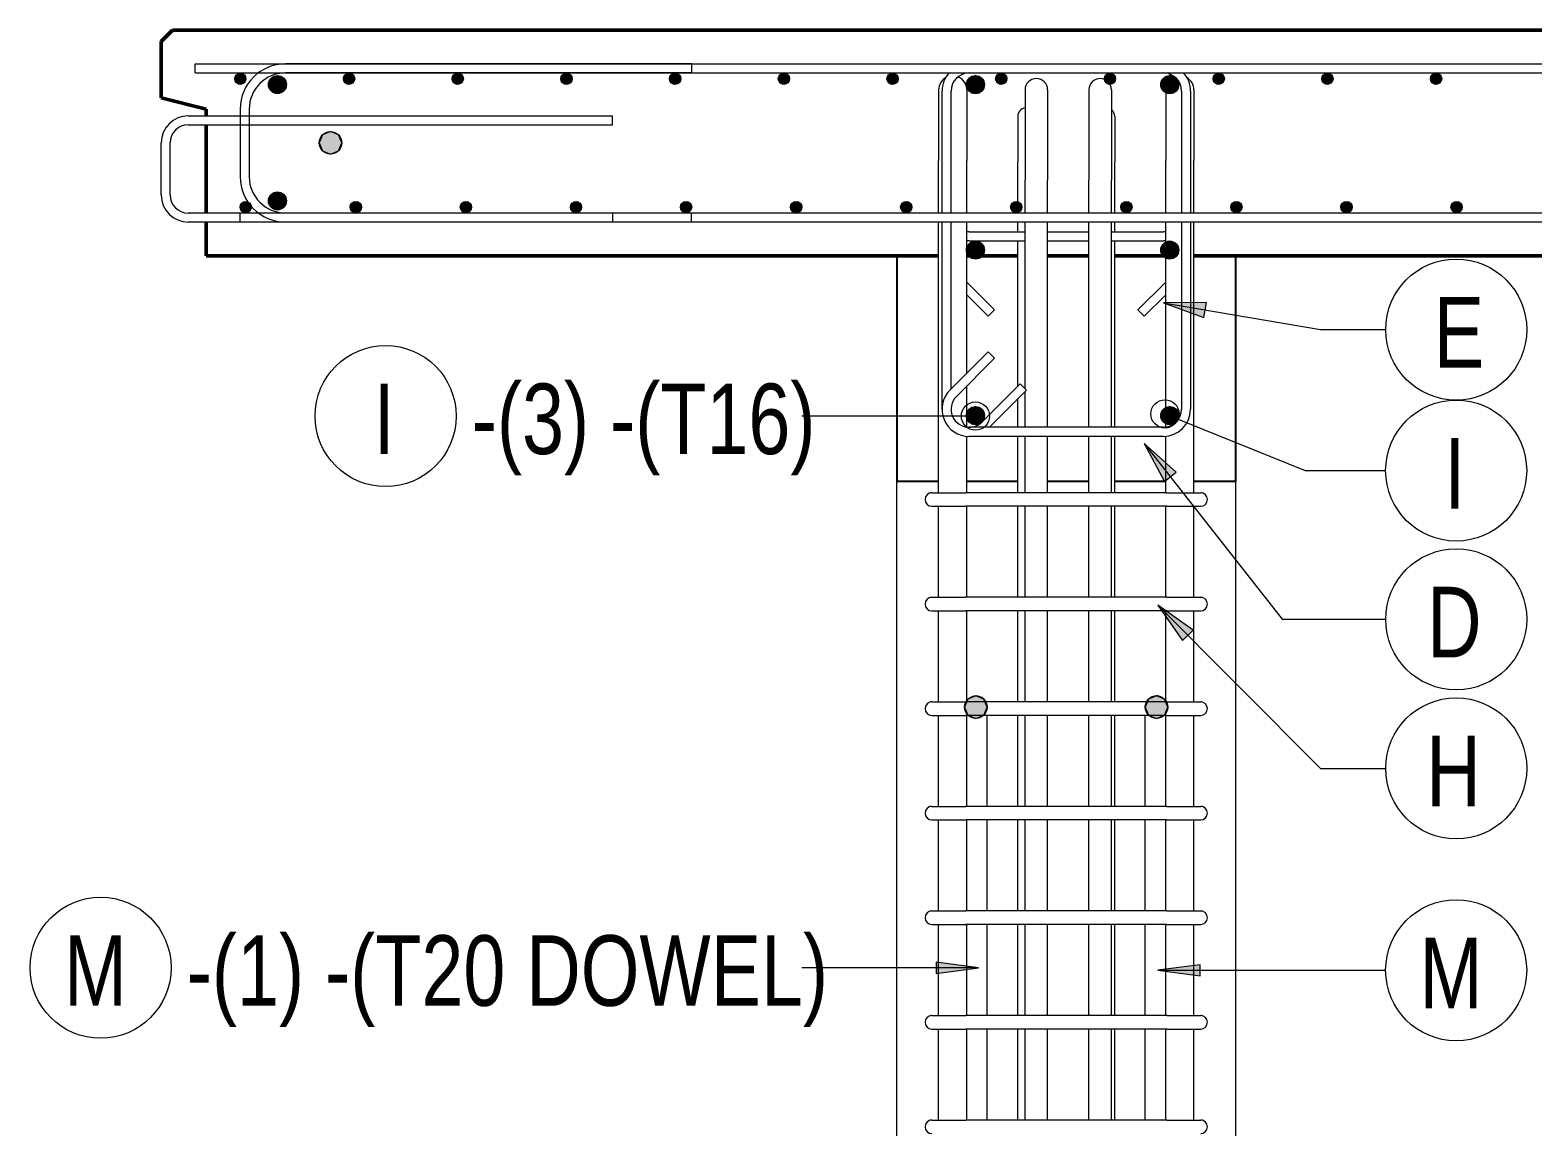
# Model space of a CAD drawing. Header units: millimetres. Extents: x 9013 to 19551, y 11604 to 23400.
# Drawn here: x 13554 to 14886, y 12142 to 13114 of the extents above; entities that cross this region are included whole.
import ezdxf

# ---------------------------------------------------------------- set-up
doc = ezdxf.new("R2010")
doc.units = ezdxf.units.MM
for name, color, linetype, lineweight in [('A-WALL', 113, 'Continuous', 25), ('S-BEAM', 12, 'Continuous', 18), ('S-RBAR', 171, 'Continuous', 18), ('S-RBAR-IDEN', 171, 'Continuous', 9)]:
    doc.layers.add(name, color=color, linetype=linetype, lineweight=lineweight)
doc.styles.add('Nirmala UI Semilight', font='NirmalaS.ttf', dxfattribs={"width": 0.8, "height": 62.5})

# ---------------------------------------------------------------- blocks, each defined once
blk = doc.blocks.new('M_Rebar Tag_rfa MARK - DOT 1 MM-794228-Elevation Top 2')
at = {"layer": 'S-RBAR-IDEN'}
blk.add_circle((11210.2, 12723.5), 62.5, dxfattribs=at)
blk = doc.blocks.new('M_Rebar Tag_rfa Dimension - ARROW-793927-Elevation Top 2')
at = {"layer": 'S-RBAR-IDEN'}
blk.add_circle((12177.3, 12807.6), 62.5, dxfattribs=at)
blk = doc.blocks.new('M_Rebar Tag_rfa MARK - ARROW-794226-Elevation Top 2')
at = {"layer": 'S-RBAR-IDEN'}
blk.add_circle((11210.2, 12280.7), 62.5, dxfattribs=at)

msp = doc.modelspace()

# ---------------------------------------------------------------- hatches: boundary and pattern name
at = {"layer": 'S-RBAR'}
h = msp.add_hatch(color=256, dxfattribs=at)
edge = h.paths.add_edge_path()
edge.add_arc((13740.17726, 13070.70307), 5, 0, 360)
for points in [[(13738.63217, 13065.94779), (13744.22234, 13067.76415), (13744.22234, 13073.642), (13738.63217, 13075.45836), (13735.17726, 13070.70307)], [(13772.99687, 13057.54114), (13779.25152, 13060.55322), (13780.79629, 13067.3213), (13776.46793, 13072.74889), (13769.5258, 13072.74889), (13765.19744, 13067.3213), (13766.74221, 13060.55322)], [(13834.96833, 13065.94779), (13840.5585, 13067.76415), (13840.5585, 13073.642), (13834.96833, 13075.45836), (13831.51342, 13070.70307)], [(13931.30449, 13065.94779), (13936.89466, 13067.76415), (13936.89466, 13073.642), (13931.30449, 13075.45836), (13927.84958, 13070.70307)], [(14027.64066, 13065.94779), (14033.23083, 13067.76415), (14033.23083, 13073.642), (14027.64066, 13075.45836), (14024.18574, 13070.70307)], [(14123.97682, 13065.94779), (14129.56699, 13067.76415), (14129.56699, 13073.642), (14123.97682, 13075.45836), (14120.5219, 13070.70307)], [(14220.31298, 13065.94779), (14225.90315, 13067.76415), (14225.90315, 13073.642), (14220.31298, 13075.45836), (14216.85806, 13070.70307)], [(14316.64914, 13065.94779), (14322.23931, 13067.76415), (14322.23931, 13073.642), (14316.64914, 13075.45836), (14313.19422, 13070.70307)], [(14394.36116, 13058.25293), (14395.12683, 13058.25293), (14399.45519, 13063.68052), (14397.91041, 13070.4486), (14391.65576, 13073.46068), (14385.32383, 13070.10999), (14383.85634, 13063.68052), (14388.18469, 13058.25293)], [(14412.9853, 13065.94779), (14418.57547, 13067.76415), (14418.57547, 13073.642), (14412.9853, 13075.45836), (14409.53038, 13070.70307)], [(14509.32146, 13065.94779), (14514.91163, 13067.76415), (14514.91163, 13073.642), (14509.32146, 13075.45836), (14505.86654, 13070.70307)], [(14560.40041, 13058.25293), (14567.34255, 13058.25293), (14571.6709, 13063.68052), (14570.12613, 13070.4486), (14563.87148, 13073.46068), (14557.61682, 13070.4486), (14556.07205, 13063.68052)], [(14605.65762, 13065.94779), (14611.24779, 13067.76415), (14611.24779, 13073.642), (14605.65762, 13075.45836), (14602.2027, 13070.70307)], [(14701.99378, 13065.94779), (14707.58395, 13067.76415), (14707.58395, 13073.642), (14701.99378, 13075.45836), (14698.53887, 13070.70307)], [(14798.32994, 13065.94779), (14803.92011, 13067.76415), (14803.92011, 13073.642), (14798.32994, 13075.45836), (14794.87503, 13070.70307)], [(13819.99482, 13003.80383), (13827.06589, 13006.73276), (13829.99482, 13013.80383), (13827.06589, 13020.8749), (13819.99482, 13023.80383), (13812.92375, 13020.8749), (13809.99482, 13013.80383), (13812.92375, 13006.73276)], [(13746.54195, 12952.1493), (13749.99687, 12956.90459), (13746.54195, 12961.65987), (13740.95178, 12959.84351), (13740.95178, 12953.96566)], [(13772.99687, 12954.42951), (13779.25152, 12957.44159), (13780.79629, 12964.20968), (13776.46793, 12969.63726), (13769.5258, 12969.63726), (13765.19744, 12964.20968), (13766.74221, 12957.44159)], [(13844.0874, 12952.1493), (13847.54232, 12956.90459), (13844.0874, 12961.65987), (13838.49723, 12959.84351), (13838.49723, 12953.96566)], [(13941.63286, 12952.1493), (13945.08777, 12956.90459), (13941.63286, 12961.65987), (13936.04269, 12959.84351), (13936.04269, 12953.96566)], [(14039.17831, 12952.1493), (14042.63323, 12956.90459), (14039.17831, 12961.65987), (14033.58814, 12959.84351), (14033.58814, 12953.96566)], [(14136.72377, 12952.1493), (14140.17868, 12956.90459), (14136.72377, 12961.65987), (14131.1336, 12959.84351), (14131.1336, 12953.96566)], [(14234.26922, 12952.1493), (14237.72414, 12956.90459), (14234.26922, 12961.65987), (14228.67905, 12959.84351), (14228.67905, 12953.96566)], [(14331.81468, 12952.1493), (14335.26959, 12956.90459), (14331.81468, 12961.65987), (14326.22451, 12959.84351), (14326.22451, 12953.96566)], [(14429.36013, 12952.1493), (14432.81505, 12956.90459), (14429.36013, 12961.65987), (14423.76996, 12959.84351), (14423.76996, 12953.96566)], [(14526.90559, 12952.1493), (14530.3605, 12956.90459), (14526.90559, 12961.65987), (14521.31542, 12959.84351), (14521.31542, 12953.96566)], [(14624.45104, 12952.1493), (14627.90596, 12956.90459), (14624.45104, 12961.65987), (14618.86087, 12959.84351), (14618.86087, 12953.96566)], [(14721.9965, 12952.1493), (14725.45141, 12956.90459), (14721.9965, 12961.65987), (14716.40633, 12959.84351), (14716.40633, 12953.96566)], [(14819.54195, 12952.1493), (14822.99687, 12956.90459), (14819.54195, 12961.65987), (14813.95178, 12959.84351), (14813.95178, 12953.96566)], [(14388.18469, 12911.59608), (14395.12683, 12911.59608), (14399.45519, 12917.02366), (14397.91041, 12923.79175), (14391.65576, 12926.80383), (14385.40111, 12923.79175), (14383.85634, 12917.02366), (14384.24522, 12916.53602)], [(14560.40041, 12911.59608), (14567.34255, 12911.59608), (14571.6709, 12917.02366), (14570.12613, 12923.79175), (14563.87148, 12926.80383), (14557.61682, 12923.79175), (14556.07205, 12917.02366), (14556.46094, 12916.53602)], [(14388.18469, 12764.93922), (14395.12683, 12764.93922), (14399.45519, 12770.36681), (14397.91041, 12777.13489), (14391.65576, 12780.14698), (14385.35282, 12776.92331), (14383.85634, 12770.36681)], [(14560.40041, 12764.93922), (14567.34255, 12764.93922), (14571.6709, 12770.36681), (14570.12613, 12777.13489), (14563.87148, 12780.14698), (14557.56853, 12776.92331), (14556.07205, 12770.36681)], [(14391.99687, 12503.80383), (14399.06793, 12506.73276), (14401.99687, 12513.80383), (14399.06793, 12520.8749), (14391.99687, 12523.80383), (14384.9258, 12520.8749), (14381.99687, 12513.80383), (14384.9258, 12506.73276)], [(14551.99687, 12503.80383), (14559.06793, 12506.73276), (14561.99687, 12513.80383), (14559.06793, 12520.8749), (14551.99687, 12523.80383), (14544.9258, 12520.8749), (14541.99687, 12513.80383), (14544.9258, 12506.73276)]]:
    msp.add_hatch(color=256, dxfattribs=at).paths.add_polyline_path(points)
h = msp.add_hatch(color=256, dxfattribs=at)
edge = h.paths.add_edge_path()
edge.add_arc((13772.99687, 13065.54114), 8, 0, 360)
h = msp.add_hatch(color=256, dxfattribs=at)
edge = h.paths.add_edge_path()
edge.add_arc((13836.51342, 13070.70307), 5, 0, 360)
h = msp.add_hatch(color=256, dxfattribs=at)
edge = h.paths.add_edge_path()
edge.add_arc((13932.84958, 13070.70307), 5, 0, 360)
h = msp.add_hatch(color=256, dxfattribs=at)
edge = h.paths.add_edge_path()
edge.add_arc((14029.18574, 13070.70307), 5, 0, 360)
h = msp.add_hatch(color=256, dxfattribs=at)
edge = h.paths.add_edge_path()
edge.add_arc((14125.5219, 13070.70307), 5, 0, 360)
h = msp.add_hatch(color=256, dxfattribs=at)
edge = h.paths.add_edge_path()
edge.add_arc((14221.85806, 13070.70307), 5, 0, 360)
h = msp.add_hatch(color=256, dxfattribs=at)
edge = h.paths.add_edge_path()
edge.add_arc((14318.19422, 13070.70307), 5, 0, 360)
h = msp.add_hatch(color=256, dxfattribs=at)
edge = h.paths.add_edge_path()
edge.add_arc((14391.65576, 13065.46068), 8, 0, 360)
h = msp.add_hatch(color=256, dxfattribs=at)
edge = h.paths.add_edge_path()
edge.add_arc((14414.53038, 13070.70307), 5, 0, 360)
h = msp.add_hatch(color=256, dxfattribs=at)
edge = h.paths.add_edge_path()
edge.add_arc((14510.86654, 13070.70307), 5, 0, 360)
h = msp.add_hatch(color=256, dxfattribs=at)
edge = h.paths.add_edge_path()
edge.add_arc((14563.87148, 13065.46068), 8, 0, 360)
h = msp.add_hatch(color=256, dxfattribs=at)
edge = h.paths.add_edge_path()
edge.add_arc((14607.2027, 13070.70307), 5, 0, 360)
h = msp.add_hatch(color=256, dxfattribs=at)
edge = h.paths.add_edge_path()
edge.add_arc((14703.53887, 13070.70307), 5, 0, 360)
h = msp.add_hatch(color=256, dxfattribs=at)
edge = h.paths.add_edge_path()
edge.add_arc((14799.87503, 13070.70307), 5, 0, 360)
h = msp.add_hatch(color=256, dxfattribs=at)
edge = h.paths.add_edge_path()
edge.add_arc((13819.99482, 13013.80383), 10, 0, 360)
h = msp.add_hatch(color=256, dxfattribs=at)
edge = h.paths.add_edge_path()
edge.add_arc((13744.99687, 12956.90459), 5, 0, 360)
h = msp.add_hatch(color=256, dxfattribs=at)
edge = h.paths.add_edge_path()
edge.add_arc((13772.99687, 12962.42951), 8, 0, 360)
h = msp.add_hatch(color=256, dxfattribs=at)
edge = h.paths.add_edge_path()
edge.add_arc((13842.54232, 12956.90459), 5, 0, 360)
h = msp.add_hatch(color=256, dxfattribs=at)
edge = h.paths.add_edge_path()
edge.add_arc((13940.08777, 12956.90459), 5, 0, 360)
h = msp.add_hatch(color=256, dxfattribs=at)
edge = h.paths.add_edge_path()
edge.add_arc((14037.63323, 12956.90459), 5, 0, 360)
h = msp.add_hatch(color=256, dxfattribs=at)
edge = h.paths.add_edge_path()
edge.add_arc((14135.17868, 12956.90459), 5, 0, 360)
h = msp.add_hatch(color=256, dxfattribs=at)
edge = h.paths.add_edge_path()
edge.add_arc((14232.72414, 12956.90459), 5, 0, 360)
h = msp.add_hatch(color=256, dxfattribs=at)
edge = h.paths.add_edge_path()
edge.add_arc((14330.26959, 12956.90459), 5, 0, 360)
h = msp.add_hatch(color=256, dxfattribs=at)
edge = h.paths.add_edge_path()
edge.add_arc((14427.81505, 12956.90459), 5, 0, 360)
h = msp.add_hatch(color=256, dxfattribs=at)
edge = h.paths.add_edge_path()
edge.add_arc((14525.3605, 12956.90459), 5, 0, 360)
h = msp.add_hatch(color=256, dxfattribs=at)
edge = h.paths.add_edge_path()
edge.add_arc((14622.90596, 12956.90459), 5, 0, 360)
h = msp.add_hatch(color=256, dxfattribs=at)
edge = h.paths.add_edge_path()
edge.add_arc((14720.45141, 12956.90459), 5, 0, 360)
h = msp.add_hatch(color=256, dxfattribs=at)
edge = h.paths.add_edge_path()
edge.add_arc((14817.99687, 12956.90459), 5, 0, 360)
h = msp.add_hatch(color=256, dxfattribs=at)
edge = h.paths.add_edge_path()
edge.add_arc((14391.65576, 12918.80383), 8, 0, 360)
h = msp.add_hatch(color=256, dxfattribs=at)
edge = h.paths.add_edge_path()
edge.add_arc((14563.87148, 12918.80383), 8, 0, 360)
h = msp.add_hatch(color=256, dxfattribs=at)
edge = h.paths.add_edge_path()
edge.add_arc((14391.65576, 12772.14698), 8, 0, 360)
h = msp.add_hatch(color=256, dxfattribs=at)
edge = h.paths.add_edge_path()
edge.add_arc((14563.87148, 12772.14698), 8, 0, 360)
h = msp.add_hatch(color=256, dxfattribs=at)
edge = h.paths.add_edge_path()
edge.add_arc((14391.99687, 12513.80383), 10, 0, 360)
h = msp.add_hatch(color=256, dxfattribs=at)
edge = h.paths.add_edge_path()
edge.add_arc((14551.99687, 12513.80383), 10, 0, 360)
at = {"layer": 'S-RBAR-IDEN'}
for points in [[(14558.29294, 12872.01614), (14594.16033, 12859.22934), (14596.3706, 12872.26785)], [(14541.09176, 12747.33305), (14559.06364, 12713.76247), (14569.46162, 12721.93377)], [(14553.39082, 12604.08578), (14575.17007, 12572.8506), (14584.53968, 12582.18325)], [(14394.26505, 12282.91851), (14356.76505, 12287.85547), (14356.76505, 12277.98154)], [(14553.39082, 12280.68577), (14590.89082, 12275.7488), (14590.89082, 12285.62274)]]:
    msp.add_hatch(color=256, dxfattribs=at).paths.add_polyline_path(points)

# ---------------------------------------------------------------- linework, layer by layer
at = {"layer": 'A-WALL', "lineweight": 50}
for p, q in [((13680.05872, 13113.80383), (13669.99687, 13103.74198)), ((15915.99428, 13113.80383), (13680.05872, 13113.80383)), ((13669.99687, 13103.74198), (13669.99687, 13053.80383)), ((13669.99687, 13053.80383), (13709.99687, 13043.80383)), ((13709.99687, 13043.80383), (13709.99687, 13037.80383)), ((13709.99687, 13029.80383), (13709.99687, 12951.67529)), ((13709.99687, 12943.67529), (13709.99687, 12913.80383)), ((13709.99687, 12913.80383), (14358.99891, 12913.80383)), ((14383.99891, 12913.80383), (14429.07081, 12913.80383)), ((14455.57287, 12913.80383), (14492.10338, 12913.80383)), ((14515.14272, 12913.80383), (14560.21462, 12913.80383)), ((14585.21462, 12913.80383), (15885.99687, 12913.80383))]:
    msp.add_line(p, q, dxfattribs=at)
at = {"layer": 'A-WALL'}
for p, q in [((14321.99891, 12913.80383), (14321.99891, 12713.80383)), ((14622.21462, 12913.80383), (14622.21462, 12713.80383)), ((14358.99891, 12713.80383), (14321.99891, 12713.80383)), ((14429.07081, 12713.80383), (14383.99891, 12713.80383)), ((14492.10338, 12713.80383), (14455.57287, 12713.80383)), ((14560.21462, 12713.80383), (14515.14272, 12713.80383)), ((14622.21462, 12713.80383), (14585.21462, 12713.80383))]:
    msp.add_line(p, q, dxfattribs=at)
at = {"layer": 'S-BEAM'}
for p, q in [((14321.99891, 11713.80383), (14321.99891, 12713.80383)), ((14358.99891, 12713.80383), (14321.99891, 12713.80383)), ((14429.07081, 12713.80383), (14383.99891, 12713.80383)), ((14492.10338, 12713.80383), (14455.57287, 12713.80383)), ((14560.21462, 12713.80383), (14515.14272, 12713.80383)), ((14622.21462, 12713.80383), (14585.21462, 12713.80383)), ((14622.21462, 12713.80383), (14622.21462, 11713.80383))]:
    msp.add_line(p, q, dxfattribs=at)
at = {"layer": 'S-RBAR'}
for p, q in [((13699.99687, 13083.80383), (15895.99687, 13083.80383)), ((13699.99687, 13075.80383), (13699.99687, 13083.80383)), ((14140.05614, 13083.80383), (13780.05614, 13083.80383)), ((14140.05614, 13083.80383), (14140.05614, 13075.80383)), ((13699.99687, 13075.80383), (15895.99687, 13075.80383)), ((13738.63217, 13075.45836), (13735.17726, 13070.70307)), ((13735.17726, 13070.70307), (13738.63217, 13065.94779)), ((13744.22234, 13073.642), (13738.63217, 13075.45836)), ((13738.63217, 13065.94779), (13744.22234, 13067.76415)), ((13744.22234, 13067.76415), (13744.22234, 13073.642)), ((13769.5258, 13072.74889), (13765.19744, 13067.3213)), ((13765.19744, 13067.3213), (13766.74221, 13060.55322)), ((13776.46793, 13072.74889), (13769.5258, 13072.74889)), ((13780.79629, 13067.3213), (13776.46793, 13072.74889)), ((13779.25152, 13060.55322), (13780.79629, 13067.3213)), ((14140.05614, 13075.80383), (13780.05614, 13075.80383)), ((13834.96833, 13075.45836), (13831.51342, 13070.70307)), ((13831.51342, 13070.70307), (13834.96833, 13065.94779)), ((13840.5585, 13073.642), (13834.96833, 13075.45836)), ((13834.96833, 13065.94779), (13840.5585, 13067.76415)), ((13840.5585, 13067.76415), (13840.5585, 13073.642)), ((13931.30449, 13075.45836), (13927.84958, 13070.70307)), ((13927.84958, 13070.70307), (13931.30449, 13065.94779)), ((13936.89466, 13073.642), (13931.30449, 13075.45836)), ((13931.30449, 13065.94779), (13936.89466, 13067.76415)), ((13936.89466, 13067.76415), (13936.89466, 13073.642)), ((14027.64066, 13075.45836), (14024.18574, 13070.70307)), ((14024.18574, 13070.70307), (14027.64066, 13065.94779)), ((14033.23083, 13073.642), (14027.64066, 13075.45836)), ((14027.64066, 13065.94779), (14033.23083, 13067.76415)), ((14033.23083, 13067.76415), (14033.23083, 13073.642)), ((14123.97682, 13075.45836), (14120.5219, 13070.70307)), ((14120.5219, 13070.70307), (14123.97682, 13065.94779)), ((14129.56699, 13073.642), (14123.97682, 13075.45836)), ((14123.97682, 13065.94779), (14129.56699, 13067.76415)), ((14129.56699, 13067.76415), (14129.56699, 13073.642)), ((14220.31298, 13075.45836), (14216.85806, 13070.70307)), ((14216.85806, 13070.70307), (14220.31298, 13065.94779)), ((14225.90315, 13073.642), (14220.31298, 13075.45836)), ((14220.31298, 13065.94779), (14225.90315, 13067.76415)), ((14225.90315, 13067.76415), (14225.90315, 13073.642)), ((14316.64914, 13075.45836), (14313.19422, 13070.70307)), ((14313.19422, 13070.70307), (14316.64914, 13065.94779)), ((14322.23931, 13073.642), (14316.64914, 13075.45836)), ((14316.64914, 13065.94779), (14322.23931, 13067.76415)), ((14322.23931, 13067.76415), (14322.23931, 13073.642)), ((14385.32383, 13070.10999), (14383.85634, 13063.68052)), ((14391.65576, 13073.46068), (14385.32383, 13070.10999)), ((14397.91041, 13070.4486), (14391.65576, 13073.46068)), ((14399.45519, 13063.68052), (14397.91041, 13070.4486)), ((14412.9853, 13075.45836), (14409.53038, 13070.70307)), ((14409.53038, 13070.70307), (14412.9853, 13065.94779)), ((14418.57547, 13073.642), (14412.9853, 13075.45836)), ((14412.9853, 13065.94779), (14418.57547, 13067.76415)), ((14418.57547, 13067.76415), (14418.57547, 13073.642)), ((14509.32146, 13075.45836), (14505.86654, 13070.70307)), ((14505.86654, 13070.70307), (14509.32146, 13065.94779)), ((14514.91163, 13073.642), (14509.32146, 13075.45836)), ((14509.32146, 13065.94779), (14514.91163, 13067.76415)), ((14514.91163, 13067.76415), (14514.91163, 13073.642)), ((14557.61682, 13070.4486), (14556.07205, 13063.68052)), ((14563.87148, 13073.46068), (14557.61682, 13070.4486)), ((14570.12613, 13070.4486), (14563.87148, 13073.46068)), ((14571.6709, 13063.68052), (14570.12613, 13070.4486)), ((14605.65762, 13075.45836), (14602.2027, 13070.70307)), ((14602.2027, 13070.70307), (14605.65762, 13065.94779)), ((14611.24779, 13073.642), (14605.65762, 13075.45836)), ((14605.65762, 13065.94779), (14611.24779, 13067.76415)), ((14611.24779, 13067.76415), (14611.24779, 13073.642)), ((14701.99378, 13075.45836), (14698.53887, 13070.70307)), ((14698.53887, 13070.70307), (14701.99378, 13065.94779)), ((14707.58395, 13073.642), (14701.99378, 13075.45836)), ((14701.99378, 13065.94779), (14707.58395, 13067.76415)), ((14707.58395, 13067.76415), (14707.58395, 13073.642)), ((14798.32994, 13075.45836), (14794.87503, 13070.70307)), ((14794.87503, 13070.70307), (14798.32994, 13065.94779)), ((14803.92011, 13073.642), (14798.32994, 13075.45836)), ((14798.32994, 13065.94779), (14803.92011, 13067.76415)), ((14803.92011, 13067.76415), (14803.92011, 13073.642)), ((13766.74221, 13060.55322), (13772.99687, 13057.54114)), ((13772.99687, 13057.54114), (13779.25152, 13060.55322)), ((14358.99891, 13060.80383), (14358.99891, 12998.30383)), ((14361.99891, 12951.80383), (14361.99891, 13059.80383)), ((14369.99891, 12951.80383), (14369.99891, 13059.80383)), ((14383.85634, 13063.68052), (14388.18469, 13058.25293)), ((14383.99891, 13060.80383), (14383.99891, 12998.30383)), ((14388.18469, 13058.25293), (14394.36116, 13058.25293)), ((14394.36116, 13058.25293), (14395.12683, 13058.25293)), ((14395.12683, 13058.25293), (14399.45519, 13063.68052)), ((14435.57287, 13060.80383), (14435.57287, 12980.80383)), ((14455.57287, 13060.80383), (14455.57287, 12980.80383)), ((14492.10338, 13060.80383), (14492.10338, 12980.80383)), ((14512.10338, 13060.80383), (14512.10338, 12980.80383)), ((14556.07205, 13063.68052), (14560.40041, 13058.25293)), ((14560.21462, 13060.80383), (14560.21462, 12998.30383)), ((14560.40041, 13058.25293), (14567.34255, 13058.25293)), ((14567.34255, 13058.25293), (14571.6709, 13063.68052)), ((14574.21462, 13059.80383), (14574.21462, 12951.80383)), ((14582.21462, 13059.80383), (14582.21462, 12951.80383)), ((14585.21462, 13060.80383), (14585.21462, 12998.30383)), ((13740.05614, 13043.80383), (13740.05614, 12983.80383)), ((13748.05614, 13043.80383), (13748.05614, 12983.80383)), ((13693.99482, 13037.80383), (14069.99482, 13037.80383)), ((13693.99482, 13029.80383), (14069.99482, 13029.80383)), ((14069.99482, 13029.80383), (14069.99482, 13037.80383)), ((14429.07081, 13037.12832), (14429.07081, 12997.12832)), ((14515.14272, 13037.12832), (14515.14272, 12997.12832)), ((13669.99482, 12967.67529), (13669.99482, 13013.80383)), ((13677.99482, 12967.67529), (13677.99482, 13013.80383)), ((13812.92375, 13020.8749), (13809.99482, 13013.80383)), ((13809.99482, 13013.80383), (13812.92375, 13006.73276)), ((13819.99482, 13023.80383), (13812.92375, 13020.8749)), ((13827.06589, 13020.8749), (13819.99482, 13023.80383)), ((13829.99482, 13013.80383), (13827.06589, 13020.8749)), ((13827.06589, 13006.73276), (13829.99482, 13013.80383)), ((13812.92375, 13006.73276), (13819.99482, 13003.80383)), ((13819.99482, 13003.80383), (13827.06589, 13006.73276)), ((14358.99891, 12951.80383), (14358.99891, 12998.30383)), ((14383.99891, 12951.80383), (14383.99891, 12998.30383)), ((14429.07081, 12951.80383), (14429.07081, 12997.12832)), ((14515.14272, 12951.80383), (14515.14272, 12997.12832)), ((14560.21462, 12951.80383), (14560.21462, 12998.30383)), ((14585.21462, 12951.80383), (14585.21462, 12998.30383)), ((14435.57287, 12951.80383), (14435.57287, 12980.80383)), ((14455.57287, 12951.80383), (14455.57287, 12980.80383)), ((14492.10338, 12951.80383), (14492.10338, 12980.80383)), ((14512.10338, 12951.80383), (14512.10338, 12980.80383)), ((13746.54195, 12961.65987), (13740.95178, 12959.84351)), ((13740.95178, 12959.84351), (13740.95178, 12953.96566)), ((13749.99687, 12956.90459), (13746.54195, 12961.65987)), ((13769.5258, 12969.63726), (13765.19744, 12964.20968)), ((13765.19744, 12964.20968), (13766.74221, 12957.44159)), ((13776.46793, 12969.63726), (13769.5258, 12969.63726)), ((13780.79629, 12964.20968), (13776.46793, 12969.63726)), ((13779.25152, 12957.44159), (13780.79629, 12964.20968)), ((13844.0874, 12961.65987), (13838.49723, 12959.84351)), ((13838.49723, 12959.84351), (13838.49723, 12953.96566)), ((13847.54232, 12956.90459), (13844.0874, 12961.65987)), ((13941.63286, 12961.65987), (13936.04269, 12959.84351)), ((13936.04269, 12959.84351), (13936.04269, 12953.96566)), ((13945.08777, 12956.90459), (13941.63286, 12961.65987)), ((14039.17831, 12961.65987), (14033.58814, 12959.84351)), ((14033.58814, 12959.84351), (14033.58814, 12953.96566)), ((14042.63323, 12956.90459), (14039.17831, 12961.65987)), ((14136.72377, 12961.65987), (14131.1336, 12959.84351)), ((14131.1336, 12959.84351), (14131.1336, 12953.96566)), ((14140.17868, 12956.90459), (14136.72377, 12961.65987)), ((14234.26922, 12961.65987), (14228.67905, 12959.84351)), ((14228.67905, 12959.84351), (14228.67905, 12953.96566)), ((14237.72414, 12956.90459), (14234.26922, 12961.65987)), ((14331.81468, 12961.65987), (14326.22451, 12959.84351)), ((14326.22451, 12959.84351), (14326.22451, 12953.96566)), ((14335.26959, 12956.90459), (14331.81468, 12961.65987)), ((14429.36013, 12961.65987), (14423.76996, 12959.84351)), ((14423.76996, 12959.84351), (14423.76996, 12953.96566)), ((14432.81505, 12956.90459), (14429.36013, 12961.65987)), ((14526.90559, 12961.65987), (14521.31542, 12959.84351)), ((14521.31542, 12959.84351), (14521.31542, 12953.96566)), ((14530.3605, 12956.90459), (14526.90559, 12961.65987)), ((14624.45104, 12961.65987), (14618.86087, 12959.84351)), ((14618.86087, 12959.84351), (14618.86087, 12953.96566)), ((14627.90596, 12956.90459), (14624.45104, 12961.65987)), ((14721.9965, 12961.65987), (14716.40633, 12959.84351)), ((14716.40633, 12959.84351), (14716.40633, 12953.96566)), ((14725.45141, 12956.90459), (14721.9965, 12961.65987)), ((14819.54195, 12961.65987), (14813.95178, 12959.84351)), ((14813.95178, 12959.84351), (14813.95178, 12953.96566)), ((14822.99687, 12956.90459), (14819.54195, 12961.65987)), ((14069.99482, 12951.67529), (13693.99482, 12951.67529)), ((13739.99687, 12951.80383), (15895.99687, 12951.80383)), ((13739.99687, 12943.80383), (13739.99687, 12951.80383)), ((13740.95178, 12953.96566), (13746.54195, 12952.1493)), ((13746.54195, 12952.1493), (13749.99687, 12956.90459)), ((13766.74221, 12957.44159), (13772.99687, 12954.42951)), ((13772.99687, 12954.42951), (13779.25152, 12957.44159)), ((13780.05614, 12951.80383), (14140.05614, 12951.80383)), ((13838.49723, 12953.96566), (13844.0874, 12952.1493)), ((13844.0874, 12952.1493), (13847.54232, 12956.90459)), ((13936.04269, 12953.96566), (13941.63286, 12952.1493)), ((13941.63286, 12952.1493), (13945.08777, 12956.90459)), ((14033.58814, 12953.96566), (14039.17831, 12952.1493)), ((14039.17831, 12952.1493), (14042.63323, 12956.90459)), ((14069.99482, 12951.67529), (14069.99482, 12943.67529)), ((14131.1336, 12953.96566), (14136.72377, 12952.1493)), ((14136.72377, 12952.1493), (14140.17868, 12956.90459)), ((14140.05614, 12943.80383), (14140.05614, 12951.80383)), ((14228.67905, 12953.96566), (14234.26922, 12952.1493)), ((14234.26922, 12952.1493), (14237.72414, 12956.90459)), ((14326.22451, 12953.96566), (14331.81468, 12952.1493)), ((14331.81468, 12952.1493), (14335.26959, 12956.90459)), ((14423.76996, 12953.96566), (14429.36013, 12952.1493)), ((14429.36013, 12952.1493), (14432.81505, 12956.90459)), ((14521.31542, 12953.96566), (14526.90559, 12952.1493)), ((14526.90559, 12952.1493), (14530.3605, 12956.90459)), ((14618.86087, 12953.96566), (14624.45104, 12952.1493)), ((14624.45104, 12952.1493), (14627.90596, 12956.90459)), ((14716.40633, 12953.96566), (14721.9965, 12952.1493)), ((14721.9965, 12952.1493), (14725.45141, 12956.90459)), ((14813.95178, 12953.96566), (14819.54195, 12952.1493)), ((14819.54195, 12952.1493), (14822.99687, 12956.90459)), ((14069.99482, 12943.67529), (13693.99482, 12943.67529)), ((13739.99687, 12943.80383), (15895.99687, 12943.80383)), ((13780.05614, 12943.80383), (14140.05614, 12943.80383)), ((14358.99891, 12703.80383), (14358.99891, 12943.80383)), ((14361.99891, 12777.80383), (14361.99891, 12943.80383)), ((14369.99891, 12795.74496), (14369.99891, 12943.80383)), ((14383.99891, 12809.74496), (14383.99891, 12943.80383)), ((14385.99891, 12935.1048), (14435.57287, 12935.1048)), ((14429.07081, 12935.1048), (14429.07081, 12943.80383)), ((14435.57287, 12796.11212), (14435.57287, 12943.80383)), ((14455.57287, 12761.80383), (14455.57287, 12943.80383)), ((14455.57287, 12935.1048), (14492.10338, 12935.1048)), ((14492.10338, 12761.80383), (14492.10338, 12943.80383)), ((14512.10338, 12761.80383), (14512.10338, 12943.80383)), ((14512.10338, 12935.1048), (14558.21462, 12935.1048)), ((14515.14272, 12935.1048), (14515.14272, 12943.80383)), ((14560.21462, 12762.06714), (14560.21462, 12943.80383)), ((14574.21462, 12943.80383), (14574.21462, 12777.80383)), ((14582.21462, 12943.80383), (14582.21462, 12777.80383)), ((14585.21462, 12703.80383), (14585.21462, 12943.80383)), ((14385.40111, 12923.79175), (14383.85634, 12917.02366)), ((14391.65576, 12926.80383), (14385.40111, 12923.79175)), ((14385.99891, 12927.1048), (14435.57287, 12927.1048)), ((14397.91041, 12923.79175), (14391.65576, 12926.80383)), ((14399.45519, 12917.02366), (14397.91041, 12923.79175)), ((14429.07081, 12798.24832), (14429.07081, 12927.1048)), ((14455.57287, 12927.1048), (14492.10338, 12927.1048)), ((14512.10338, 12927.1048), (14558.21462, 12927.1048)), ((14515.14272, 12761.80383), (14515.14272, 12927.1048)), ((14557.61682, 12923.79175), (14556.07205, 12917.02366)), ((14563.87148, 12926.80383), (14557.61682, 12923.79175)), ((14570.12613, 12923.79175), (14563.87148, 12926.80383)), ((14571.6709, 12917.02366), (14570.12613, 12923.79175)), ((14383.85634, 12917.02366), (14384.24522, 12916.53602)), ((14384.24522, 12916.53602), (14388.18469, 12911.59608)), ((14388.18469, 12911.59608), (14395.12683, 12911.59608)), ((14395.12683, 12911.59608), (14399.45519, 12917.02366)), ((14556.07205, 12917.02366), (14556.46094, 12916.53602)), ((14556.46094, 12916.53602), (14560.40041, 12911.59608)), ((14560.40041, 12911.59608), (14567.34255, 12911.59608)), ((14567.34255, 12911.59608), (14571.6709, 12917.02366)), ((14408.62633, 12865.84996), (14383.99891, 12890.47738)), ((14402.96947, 12860.19311), (14383.99891, 12879.16367)), ((14560.21462, 12890.47738), (14535.58721, 12865.84996)), ((14560.21462, 12879.16367), (14541.24406, 12860.19311)), ((14408.62633, 12865.84996), (14402.96947, 12860.19311)), ((14535.58721, 12865.84996), (14541.24406, 12860.19311)), ((14369.02835, 12794.77439), (14402.96947, 12828.71552)), ((14408.62633, 12823.05866), (14402.96947, 12828.71552)), ((14374.6852, 12789.11754), (14408.62633, 12823.05866)), ((14431.25374, 12800.43125), (14397.31262, 12766.49012)), ((14431.25374, 12800.43125), (14436.9106, 12794.77439)), ((14383.99891, 12762.06714), (14383.99891, 12798.43125)), ((14436.9106, 12794.77439), (14403.94003, 12761.80383)), ((14429.07081, 12761.80383), (14429.07081, 12786.93461)), ((14435.57287, 12761.80383), (14435.57287, 12793.43667)), ((14385.35282, 12776.92331), (14383.85634, 12770.36681)), ((14391.65576, 12780.14698), (14385.35282, 12776.92331)), ((14397.91041, 12777.13489), (14391.65576, 12780.14698)), ((14399.45519, 12770.36681), (14397.91041, 12777.13489)), ((14557.56853, 12776.92331), (14556.07205, 12770.36681)), ((14563.87148, 12780.14698), (14557.56853, 12776.92331)), ((14570.12613, 12777.13489), (14563.87148, 12780.14698)), ((14571.6709, 12770.36681), (14570.12613, 12777.13489)), ((14383.85634, 12770.36681), (14388.18469, 12764.93922)), ((14558.21462, 12761.80383), (14385.99891, 12761.80383)), ((14388.18469, 12764.93922), (14395.12683, 12764.93922)), ((14395.12683, 12764.93922), (14399.45519, 12770.36681)), ((14556.07205, 12770.36681), (14560.40041, 12764.93922)), ((14560.40041, 12764.93922), (14567.34255, 12764.93922)), ((14567.34255, 12764.93922), (14571.6709, 12770.36681)), ((14383.99891, 12703.80383), (14383.99891, 12754.06714)), ((14558.21462, 12753.80383), (14385.99891, 12753.80383)), ((14429.07081, 12703.80383), (14429.07081, 12753.80383)), ((14435.57287, 12703.80383), (14435.57287, 12753.80383)), ((14455.57287, 12703.80383), (14455.57287, 12753.80383)), ((14492.10338, 12703.80383), (14492.10338, 12753.80383)), ((14512.10338, 12703.80383), (14512.10338, 12753.80383)), ((14515.14272, 12703.80383), (14515.14272, 12753.80383)), ((14560.21462, 12703.80383), (14560.21462, 12754.06714)), ((14352.99891, 12703.80383), (14354.02113, 12703.80383)), ((14354.2907, 12703.80383), (14355.04016, 12703.80383)), ((14355.03719, 12703.80383), (14357.56733, 12703.80383)), ((14357.55827, 12703.80383), (14359.44371, 12703.80383)), ((14359.4351, 12703.80383), (14361.7857, 12703.80383)), ((14361.7857, 12703.80383), (14362.64751, 12703.80383)), ((14362.6223, 12703.80383), (14381.83825, 12703.80383)), ((14381.80394, 12703.80383), (14382.99891, 12703.80383)), ((14561.21462, 12703.80383), (14382.99891, 12703.80383)), ((14561.21462, 12703.80383), (14591.21462, 12703.80383)), ((14352.99891, 12691.80383), (14354.02113, 12691.80383)), ((14354.2907, 12691.80383), (14355.04016, 12691.80383)), ((14355.03719, 12691.80383), (14357.56733, 12691.80383)), ((14357.55827, 12691.80383), (14359.44371, 12691.80383)), ((14358.99891, 12611.16897), (14358.99891, 12691.80383)), ((14359.4351, 12691.80383), (14362.95903, 12691.80383)), ((14362.94403, 12691.80383), (14365.64614, 12691.80383)), ((14365.6314, 12691.80383), (14369.93541, 12691.80383)), ((14369.91712, 12691.80383), (14372.93876, 12691.80383)), ((14372.90881, 12691.80383), (14377.98263, 12691.80383)), ((14377.96481, 12691.80383), (14381.40325, 12691.80383)), ((14381.38312, 12691.80383), (14382.99891, 12691.80383)), ((14561.21462, 12691.80383), (14382.99891, 12691.80383)), ((14383.99891, 12611.16897), (14383.99891, 12691.80383)), ((14429.07081, 12611.16897), (14429.07081, 12691.80383)), ((14435.57287, 12611.16897), (14435.57287, 12691.80383)), ((14455.57287, 12611.16897), (14455.57287, 12691.80383)), ((14492.10338, 12611.16897), (14492.10338, 12691.80383)), ((14512.10338, 12611.16897), (14512.10338, 12691.80383)), ((14515.14272, 12611.16897), (14515.14272, 12691.80383)), ((14560.21462, 12611.16897), (14560.21462, 12691.80383)), ((14561.21462, 12691.80383), (14591.21462, 12691.80383)), ((14585.21462, 12611.16897), (14585.21462, 12691.80383)), ((14352.99891, 12611.16897), (14354.02113, 12611.16897)), ((14354.2907, 12611.16897), (14355.04016, 12611.16897)), ((14355.03719, 12611.16897), (14357.56733, 12611.16897)), ((14357.55827, 12611.16897), (14359.44371, 12611.16897)), ((14359.4351, 12611.16897), (14361.7857, 12611.16897)), ((14361.7857, 12611.16897), (14362.64751, 12611.16897)), ((14362.6223, 12611.16897), (14381.83825, 12611.16897)), ((14381.80394, 12611.16897), (14382.99891, 12611.16897)), ((14561.21462, 12611.16897), (14382.99891, 12611.16897)), ((14561.21462, 12611.16897), (14591.21462, 12611.16897)), ((14352.99891, 12599.16897), (14354.02113, 12599.16897)), ((14354.2907, 12599.16897), (14355.04016, 12599.16897)), ((14355.03719, 12599.16897), (14357.56733, 12599.16897)), ((14357.55827, 12599.16897), (14359.44371, 12599.16897)), ((14358.99891, 12518.5341), (14358.99891, 12599.16897)), ((14359.4351, 12599.16897), (14362.95903, 12599.16897)), ((14362.94403, 12599.16897), (14365.64614, 12599.16897)), ((14365.6314, 12599.16897), (14369.93541, 12599.16897)), ((14369.91712, 12599.16897), (14372.93876, 12599.16897)), ((14372.90881, 12599.16897), (14377.98263, 12599.16897)), ((14377.96481, 12599.16897), (14381.40325, 12599.16897)), ((14381.38312, 12599.16897), (14382.99891, 12599.16897)), ((14561.21462, 12599.16897), (14382.99891, 12599.16897)), ((14383.99891, 12518.5341), (14383.99891, 12599.16897)), ((14429.07081, 12518.5341), (14429.07081, 12599.16897)), ((14435.57287, 12518.5341), (14435.57287, 12599.16897)), ((14455.57287, 12518.5341), (14455.57287, 12599.16897)), ((14492.10338, 12518.5341), (14492.10338, 12599.16897)), ((14512.10338, 12518.5341), (14512.10338, 12599.16897)), ((14515.14272, 12518.5341), (14515.14272, 12599.16897)), ((14560.21462, 12518.5341), (14560.21462, 12599.16897)), ((14561.21462, 12599.16897), (14591.21462, 12599.16897)), ((14585.21462, 12518.5341), (14585.21462, 12599.16897)), ((14384.9258, 12520.8749), (14381.99687, 12513.80383)), ((14391.99687, 12523.80383), (14384.9258, 12520.8749)), ((14399.06793, 12520.8749), (14391.99687, 12523.80383)), ((14401.99687, 12513.80383), (14399.06793, 12520.8749)), ((14544.9258, 12520.8749), (14541.99687, 12513.80383)), ((14551.99687, 12523.80383), (14544.9258, 12520.8749)), ((14559.06793, 12520.8749), (14551.99687, 12523.80383)), ((14561.99687, 12513.80383), (14559.06793, 12520.8749)), ((14352.99891, 12518.5341), (14354.02113, 12518.5341)), ((14352.99891, 12506.5341), (14354.02113, 12506.5341)), ((14354.2907, 12518.5341), (14355.04016, 12518.5341)), ((14354.2907, 12506.5341), (14355.04016, 12506.5341)), ((14355.03719, 12518.5341), (14357.56733, 12518.5341)), ((14355.03719, 12506.5341), (14357.56733, 12506.5341)), ((14357.55827, 12518.5341), (14359.44371, 12518.5341)), ((14357.55827, 12506.5341), (14359.44371, 12506.5341)), ((14358.99891, 12425.89924), (14358.99891, 12506.5341)), ((14359.4351, 12518.5341), (14361.7857, 12518.5341)), ((14359.4351, 12506.5341), (14362.95903, 12506.5341)), ((14361.7857, 12518.5341), (14362.64751, 12518.5341)), ((14362.6223, 12518.5341), (14381.83825, 12518.5341)), ((14362.94403, 12506.5341), (14365.64614, 12506.5341)), ((14365.6314, 12506.5341), (14369.93541, 12506.5341)), ((14369.91712, 12506.5341), (14372.93876, 12506.5341)), ((14372.90881, 12506.5341), (14377.98263, 12506.5341)), ((14377.96481, 12506.5341), (14381.40325, 12506.5341)), ((14381.38312, 12506.5341), (14382.99891, 12506.5341)), ((14381.80394, 12518.5341), (14382.99891, 12518.5341)), ((14381.99687, 12513.80383), (14384.9258, 12506.73276)), ((14561.21462, 12518.5341), (14382.99891, 12518.5341)), ((14561.21462, 12506.5341), (14382.99891, 12506.5341)), ((14383.99891, 12425.89924), (14383.99891, 12506.5341)), ((14384.9258, 12506.73276), (14391.99687, 12503.80383)), ((14391.99687, 12503.80383), (14399.06793, 12506.73276)), ((14399.06793, 12506.73276), (14401.99687, 12513.80383)), ((14401.99687, 12433.80383), (14401.99687, 12506.7185)), ((14429.07081, 12425.89924), (14429.07081, 12506.5341)), ((14435.57287, 12425.89924), (14435.57287, 12506.5341)), ((14455.57287, 12425.89924), (14455.57287, 12506.5341)), ((14492.10338, 12425.89924), (14492.10338, 12506.5341)), ((14512.10338, 12425.89924), (14512.10338, 12506.5341)), ((14515.14272, 12425.89924), (14515.14272, 12506.5341)), ((14541.99687, 12513.80383), (14544.9258, 12506.73276)), ((14541.99687, 12433.80383), (14541.99687, 12506.7185)), ((14544.9258, 12506.73276), (14551.99687, 12503.80383)), ((14551.99687, 12503.80383), (14559.06793, 12506.73276)), ((14559.06793, 12506.73276), (14561.99687, 12513.80383)), ((14560.21462, 12425.89924), (14560.21462, 12506.5341)), ((14561.21462, 12518.5341), (14591.21462, 12518.5341)), ((14561.21462, 12506.5341), (14591.21462, 12506.5341)), ((14585.21462, 12425.89924), (14585.21462, 12506.5341)), ((14401.99687, 12425.89924), (14401.99687, 12433.80383)), ((14541.99687, 12425.89924), (14541.99687, 12433.80383)), ((14352.99891, 12425.89924), (14354.02113, 12425.89924)), ((14352.99891, 12413.89924), (14354.02113, 12413.89924)), ((14354.2907, 12425.89924), (14355.04016, 12425.89924)), ((14354.2907, 12413.89924), (14355.04016, 12413.89924)), ((14355.03719, 12425.89924), (14357.56733, 12425.89924)), ((14355.03719, 12413.89924), (14357.56733, 12413.89924)), ((14357.55827, 12425.89924), (14359.44371, 12425.89924)), ((14357.55827, 12413.89924), (14359.44371, 12413.89924)), ((14358.99891, 12333.26437), (14358.99891, 12413.89924)), ((14359.4351, 12425.89924), (14361.7857, 12425.89924)), ((14359.4351, 12413.89924), (14362.95903, 12413.89924)), ((14361.7857, 12425.89924), (14362.64751, 12425.89924)), ((14362.6223, 12425.89924), (14381.83825, 12425.89924)), ((14362.94403, 12413.89924), (14365.64614, 12413.89924)), ((14365.6314, 12413.89924), (14369.93541, 12413.89924)), ((14369.91712, 12413.89924), (14372.93876, 12413.89924)), ((14372.90881, 12413.89924), (14377.98263, 12413.89924)), ((14377.96481, 12413.89924), (14381.40325, 12413.89924)), ((14381.38312, 12413.89924), (14382.99891, 12413.89924)), ((14381.80394, 12425.89924), (14382.99891, 12425.89924)), ((14561.21462, 12425.89924), (14382.99891, 12425.89924)), ((14561.21462, 12413.89924), (14382.99891, 12413.89924)), ((14383.99891, 12333.26437), (14383.99891, 12413.89924)), ((14401.99687, 12333.26437), (14401.99687, 12413.89924)), ((14429.07081, 12333.26437), (14429.07081, 12413.89924)), ((14435.57287, 12333.26437), (14435.57287, 12413.89924)), ((14455.57287, 12333.26437), (14455.57287, 12413.89924)), ((14492.10338, 12333.26437), (14492.10338, 12413.89924)), ((14512.10338, 12333.26437), (14512.10338, 12413.89924)), ((14515.14272, 12333.26437), (14515.14272, 12413.89924)), ((14541.99687, 12333.26437), (14541.99687, 12413.89924)), ((14560.21462, 12333.26437), (14560.21462, 12413.89924)), ((14561.21462, 12425.89924), (14591.21462, 12425.89924)), ((14561.21462, 12413.89924), (14591.21462, 12413.89924)), ((14585.21462, 12333.26437), (14585.21462, 12413.89924)), ((14352.99891, 12333.26437), (14354.02113, 12333.26437)), ((14354.2907, 12333.26437), (14355.04016, 12333.26437)), ((14355.03719, 12333.26437), (14357.56733, 12333.26437)), ((14357.55827, 12333.26437), (14359.44371, 12333.26437)), ((14359.4351, 12333.26437), (14361.7857, 12333.26437)), ((14361.7857, 12333.26437), (14362.64751, 12333.26437)), ((14362.6223, 12333.26437), (14381.83825, 12333.26437)), ((14381.80394, 12333.26437), (14382.99891, 12333.26437)), ((14561.21462, 12333.26437), (14382.99891, 12333.26437)), ((14561.21462, 12333.26437), (14591.21462, 12333.26437)), ((14352.99891, 12321.26437), (14354.02113, 12321.26437)), ((14354.2907, 12321.26437), (14355.04016, 12321.26437)), ((14355.03719, 12321.26437), (14357.56733, 12321.26437)), ((14357.55827, 12321.26437), (14359.44371, 12321.26437)), ((14358.99891, 12240.62951), (14358.99891, 12321.26437)), ((14359.4351, 12321.26437), (14362.95903, 12321.26437)), ((14362.94403, 12321.26437), (14365.64614, 12321.26437)), ((14365.6314, 12321.26437), (14369.93541, 12321.26437)), ((14369.91712, 12321.26437), (14372.93876, 12321.26437)), ((14372.90881, 12321.26437), (14377.98263, 12321.26437)), ((14377.96481, 12321.26437), (14381.40325, 12321.26437)), ((14381.38312, 12321.26437), (14382.99891, 12321.26437)), ((14561.21462, 12321.26437), (14382.99891, 12321.26437)), ((14383.99891, 12240.62951), (14383.99891, 12321.26437)), ((14401.99687, 12240.62951), (14401.99687, 12321.26437)), ((14429.07081, 12240.62951), (14429.07081, 12321.26437)), ((14435.57287, 12240.62951), (14435.57287, 12321.26437)), ((14455.57287, 12240.62951), (14455.57287, 12321.26437)), ((14492.10338, 12240.62951), (14492.10338, 12321.26437)), ((14512.10338, 12240.62951), (14512.10338, 12321.26437)), ((14515.14272, 12240.62951), (14515.14272, 12321.26437)), ((14541.99687, 12240.62951), (14541.99687, 12321.26437)), ((14560.21462, 12240.62951), (14560.21462, 12321.26437)), ((14561.21462, 12321.26437), (14591.21462, 12321.26437)), ((14585.21462, 12240.62951), (14585.21462, 12321.26437)), ((14352.99891, 12240.62951), (14354.02113, 12240.62951)), ((14354.2907, 12240.62951), (14355.04016, 12240.62951)), ((14355.03719, 12240.62951), (14357.56733, 12240.62951)), ((14357.55827, 12240.62951), (14359.44371, 12240.62951)), ((14359.4351, 12240.62951), (14361.7857, 12240.62951)), ((14361.7857, 12240.62951), (14362.64751, 12240.62951)), ((14362.6223, 12240.62951), (14381.83825, 12240.62951)), ((14381.80394, 12240.62951), (14382.99891, 12240.62951)), ((14561.21462, 12240.62951), (14382.99891, 12240.62951)), ((14561.21462, 12240.62951), (14591.21462, 12240.62951)), ((14352.99891, 12228.62951), (14354.02113, 12228.62951)), ((14354.2907, 12228.62951), (14355.04016, 12228.62951)), ((14355.03719, 12228.62951), (14357.56733, 12228.62951)), ((14357.55827, 12228.62951), (14359.44371, 12228.62951)), ((14358.99891, 12147.99464), (14358.99891, 12228.62951)), ((14359.4351, 12228.62951), (14362.95903, 12228.62951)), ((14362.94403, 12228.62951), (14365.64614, 12228.62951)), ((14365.6314, 12228.62951), (14369.93541, 12228.62951)), ((14369.91712, 12228.62951), (14372.93876, 12228.62951)), ((14372.90881, 12228.62951), (14377.98263, 12228.62951)), ((14377.96481, 12228.62951), (14381.40325, 12228.62951)), ((14381.38312, 12228.62951), (14382.99891, 12228.62951)), ((14561.21462, 12228.62951), (14382.99891, 12228.62951)), ((14383.99891, 12147.99464), (14383.99891, 12228.62951)), ((14401.99687, 12147.99464), (14401.99687, 12228.62951)), ((14429.07081, 12147.99464), (14429.07081, 12228.62951)), ((14435.57287, 12147.99464), (14435.57287, 12228.62951)), ((14455.57287, 12147.99464), (14455.57287, 12228.62951)), ((14492.10338, 12147.99464), (14492.10338, 12228.62951)), ((14512.10338, 12147.99464), (14512.10338, 12228.62951)), ((14515.14272, 12147.99464), (14515.14272, 12228.62951)), ((14541.99687, 12147.99464), (14541.99687, 12228.62951)), ((14560.21462, 12147.99464), (14560.21462, 12228.62951)), ((14561.21462, 12228.62951), (14591.21462, 12228.62951)), ((14585.21462, 12147.99464), (14585.21462, 12228.62951)), ((14352.99891, 12147.99464), (14354.02113, 12147.99464)), ((14354.2907, 12147.99464), (14355.04016, 12147.99464)), ((14355.03719, 12147.99464), (14357.56733, 12147.99464)), ((14357.55827, 12147.99464), (14359.44371, 12147.99464)), ((14359.4351, 12147.99464), (14361.7857, 12147.99464)), ((14361.7857, 12147.99464), (14362.64751, 12147.99464)), ((14362.6223, 12147.99464), (14381.83825, 12147.99464)), ((14381.80394, 12147.99464), (14382.99891, 12147.99464)), ((14561.21462, 12147.99464), (14382.99891, 12147.99464)), ((14561.21462, 12147.99464), (14591.21462, 12147.99464))]:
    msp.add_line(p, q, dxfattribs=at)
for centre, radius in [((13740.17726, 13070.70307), 5), ((13772.99687, 13065.54114), 8), ((13836.51342, 13070.70307), 5), ((13932.84958, 13070.70307), 5), ((14029.18574, 13070.70307), 5), ((14125.5219, 13070.70307), 5), ((14221.85806, 13070.70307), 5), ((14318.19422, 13070.70307), 5), ((14391.65576, 13065.46068), 8), ((14414.53038, 13070.70307), 5), ((14510.86654, 13070.70307), 5), ((14563.87148, 13065.46068), 8), ((14607.2027, 13070.70307), 5), ((14703.53887, 13070.70307), 5), ((14799.87503, 13070.70307), 5), ((13819.99482, 13013.80383), 10), ((13744.99687, 12956.90459), 5), ((13772.99687, 12962.42951), 8), ((13842.54232, 12956.90459), 5), ((13940.08777, 12956.90459), 5), ((14037.63323, 12956.90459), 5), ((14135.17868, 12956.90459), 5), ((14232.72414, 12956.90459), 5), ((14330.26959, 12956.90459), 5), ((14427.81505, 12956.90459), 5), ((14525.3605, 12956.90459), 5), ((14622.90596, 12956.90459), 5), ((14720.45141, 12956.90459), 5), ((14817.99687, 12956.90459), 5), ((14391.65576, 12918.80383), 8), ((14563.87148, 12918.80383), 8), ((14391.65576, 12772.14698), 8), ((14563.87148, 12772.14698), 8), ((14391.99687, 12513.80383), 10), ((14551.99687, 12513.80383), 10)]:
    msp.add_circle(centre, radius, dxfattribs=at)
for centre, radius, start, end in [((13780.05614, 13043.80383), 40, 90, 180), ((13780.05614, 13043.80383), 32, 90, 180), ((14371.49891, 13060.80383), 12.5, 120.90853733, 180), ((14385.99891, 13059.80383), 24, 137.92893219, 180), ((14385.99891, 13059.80383), 16, 90, 180), ((14371.49891, 13060.80383), 12.5, 0, 67.74518974), ((14445.57287, 13060.80383), 10, 360, 180), ((14502.10338, 13060.80383), 10, 0, 180), ((14558.21462, 13059.80383), 16, 0, 90), ((14572.71462, 13060.80383), 12.5, 112.25481026, 180), ((14558.21462, 13059.80383), 24, 0, 42.07106781), ((14572.71462, 13060.80383), 12.5, 0, 59.09146267), ((14437.07081, 13037.12832), 8, 100.85176331, 180), ((14507.14272, 13037.12832), 8, 0, 51.30284003), ((13693.99482, 13013.80383), 24, 90, 180), ((13693.99482, 13013.80383), 16, 90, 180), ((13780.05614, 12983.80383), 40, 180, 270), ((13780.05614, 12983.80383), 32, 180, 270), ((13693.99482, 12967.67529), 24, 180, 270), ((13693.99482, 12967.67529), 16, 180, 270), ((14385.99891, 12911.1048), 24, 90, 94.82962913), ((14558.21462, 12911.1048), 24, 85.17037087, 90), ((14385.99891, 12911.1048), 16, 90, 97.2444437), ((14558.21462, 12911.1048), 16, 82.7555563, 90), ((14385.99891, 12777.80383), 24, 135, 270), ((14385.99891, 12777.80383), 16, 135, 270), ((14558.21462, 12777.80383), 16, 270, 0), ((14558.21462, 12777.80383), 24, 270, 0), ((14385.99891, 12777.80383), 16, 270, 315), ((14352.99891, 12697.80383), 6, 90, 270), ((14352.99891, 12697.80383), 6, 90, 270), ((14352.99891, 12697.80383), 6, 90, 105), ((14591.21462, 12697.80383), 6, 75, 90), ((14591.21462, 12697.80383), 6, 270, 90), ((14352.99891, 12605.16897), 6, 90, 270), ((14352.99891, 12605.16897), 6, 90, 270), ((14352.99891, 12605.16897), 6, 90, 105), ((14591.21462, 12605.16897), 6, 75, 90), ((14591.21462, 12605.16897), 6, 270, 90), ((14391.99687, 12513.80383), 10, 30, 143.74871491), ((14551.99687, 12513.80383), 10, 34.17663503, 150), ((14352.99891, 12512.5341), 6, 90, 270), ((14352.99891, 12512.5341), 6, 90, 270), ((14352.99891, 12512.5341), 6, 90, 105), ((14591.21462, 12512.5341), 6, 75, 90), ((14591.21462, 12512.5341), 6, 270, 90), ((14352.99891, 12419.89924), 6, 90, 270), ((14352.99891, 12419.89924), 6, 90, 270), ((14352.99891, 12419.89924), 6, 90, 105), ((14591.21462, 12419.89924), 6, 75, 90), ((14591.21462, 12419.89924), 6, 270, 90), ((14352.99891, 12327.26437), 6, 90, 270), ((14352.99891, 12327.26437), 6, 90, 270), ((14352.99891, 12327.26437), 6, 90, 105), ((14591.21462, 12327.26437), 6, 75, 90), ((14591.21462, 12327.26437), 6, 270, 90), ((14352.99891, 12234.62951), 6, 90, 270), ((14352.99891, 12234.62951), 6, 90, 270), ((14352.99891, 12234.62951), 6, 90, 105), ((14591.21462, 12234.62951), 6, 75, 90), ((14591.21462, 12234.62951), 6, 270, 90), ((14352.99891, 12141.99464), 6, 90, 270), ((14352.99891, 12141.99464), 6, 90, 270), ((14352.99891, 12141.99464), 6, 90, 105), ((14591.21462, 12141.99464), 6, 75, 90), ((14591.21462, 12141.99464), 6, 270, 90)]:
    msp.add_arc(centre, radius, start, end, dxfattribs=at)
at = {"layer": 'S-RBAR-IDEN'}
for p, q in [((14596.3706, 12872.26785), (14558.29294, 12872.01614)), ((14558.29294, 12872.01614), (14594.16033, 12859.22934)), ((14558.29294, 12872.01614), (14697.26504, 12848.45773)), ((14594.16033, 12859.22934), (14596.3706, 12872.26785)), ((14697.26504, 12848.45773), (14755.1336, 12848.45773)), ((14559.59348, 12773.72489), (14683.80214, 12723.5267)), ((14391.63692, 12771.79183), (14237.69663, 12771.79183)), ((14541.09176, 12747.33305), (14559.06364, 12713.76247)), ((14569.46162, 12721.93377), (14541.09176, 12747.33305)), ((14541.09176, 12747.33305), (14663.39212, 12591.70589)), ((14559.06364, 12713.76247), (14569.46162, 12721.93377)), ((14683.80214, 12723.5267), (14755.1336, 12723.5267)), ((14553.39082, 12604.08578), (14575.17007, 12572.8506)), ((14584.53968, 12582.18325), (14553.39082, 12604.08578)), ((14553.39082, 12604.08578), (14697.26504, 12459.64181)), ((14663.39212, 12591.70589), (14755.1336, 12591.70589)), ((14575.17007, 12572.8506), (14584.53968, 12582.18325)), ((14697.26504, 12459.64181), (14755.1336, 12459.64181)), ((14394.26505, 12282.91851), (14237.69663, 12282.91851)), ((14394.26505, 12282.91851), (14356.76505, 12287.85547)), ((14356.76505, 12287.85547), (14356.76505, 12277.98154)), ((14356.76505, 12277.98154), (14394.26505, 12282.91851)), ((14590.89082, 12285.62274), (14553.39082, 12280.68577)), ((14553.39082, 12280.68577), (14590.89082, 12275.7488)), ((14553.39082, 12280.68577), (14755.1336, 12280.68577)), ((14590.89082, 12275.7488), (14590.89082, 12285.62274))]:
    msp.add_line(p, q, dxfattribs=at)
for centre in [(14559.59348, 12773.72489), (14391.63692, 12771.79183)]:
    msp.add_circle(centre, 12.5, dxfattribs=at)

# ---------------------------------------------------------------- block references
for name, p in [('M_Rebar Tag_rfa Dimension - ARROW-793927-Elevation Top 2', (2640.35613, 40.81957)), ('M_Rebar Tag_rfa MARK - DOT 1 MM-794228-Elevation Top 2', (2658.71035, 48.26513)), ('M_Rebar Tag_rfa MARK - DOT 1 MM-794228-Elevation Top 2', (3607.42941, 0)), ('M_Rebar Tag_rfa Dimension - ARROW-793927-Elevation Top 2', (2640.35613, -215.93227)), ('M_Rebar Tag_rfa Dimension - ARROW-793927-Elevation Top 2', (2640.35613, -347.99635)), ('M_Rebar Tag_rfa MARK - ARROW-794226-Elevation Top 2', (2406.11035, 2.23273)), ('M_Rebar Tag_rfa MARK - ARROW-794226-Elevation Top 2', (3607.42941, 0))]:
    msp.add_blockref(name, p, dxfattribs=at)

# ---------------------------------------------------------------- texts
at = {"layer": 'S-RBAR-IDEN', "char_height": 62.5, "attachment_point": 1, "style": 'Nirmala UI Semilight'}
for s, insert, width in [('E', (14797.85287, 12877.25892), 43.291125), ('I', (13858.33381, 12800.59302), 20.843875), ('-(3) -(T16)', (13945.29663, 12800.59302), 352.7425), ('I', (14807.05287, 12752.32789), 20.843875), ('D', (14791.85287, 12620.50708), 57.7215), ('H', (14791.15287, 12488.443), 59.324875), ('M', (13583.93381, 12311.71969), 73.75525), ('-(1) -(T20 DOWEL)', (13692.69663, 12311.71969), 658.987125), ('M', (14785.25287, 12309.48696), 73.75525)]:
    msp.add_mtext(s, dxfattribs=dict(at, insert=insert, width=width))

doc.saveas('drawing.dxf')
